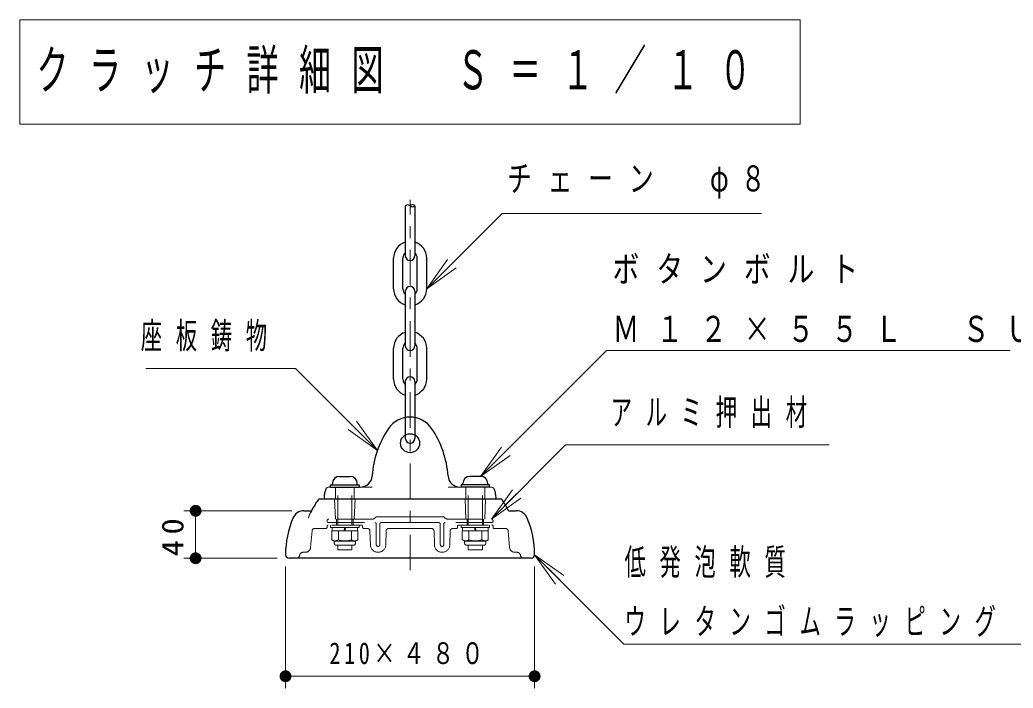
# Model space of a CAD drawing. Units: millimetres on the paper, with parts at other scales. Extents: x 197 to 617, y 140 to 437.
# Drawn here: x 329.7 to 413.5, y 301.7 to 358 of the extents above; entities that cross this region are included whole.
import ezdxf

# ---------------------------------------------------------------- set-up
doc = ezdxf.new("R2010")
doc.units = ezdxf.units.MM
for name, pattern in [('USER1', [4.5, 2.5, -2]), ('USER2', [6, 3, -1, 1, -1]), ('USER3', [8, 3, -1, 1, -1, 1, -1])]:
    doc.linetypes.add(name, pattern=pattern)
doc.layers.add('線', color=2, linetype='Continuous', lineweight=25)
doc.styles.add('ＭＳ ゴシック', font='')
doc.styles.get('ＭＳ ゴシック').set_extended_font_data('MS Gothic')

# ---------------------------------------------------------------- blocks, each defined once
blk = doc.blocks.new('filled_dot')
at = {"color": 0, "linetype": 'Continuous', "lineweight": -2, "const_width": 1.25}
blk.add_lwpolyline([(-0.625, 0, 1), (0.625, 0, 1)], format="xyb", close=True, dxfattribs=at)

msp = doc.modelspace()

# ---------------------------------------------------------------- linework, layer by layer
at = {"layer": '線', "color": 7, "lineweight": 13}
for p, q in [((329.734, 357.993), (329.734, 349.193)), ((395.534, 357.993), (329.734, 357.993)), ((395.534, 349.193), (395.534, 357.993)), ((329.734, 349.193), (395.534, 349.193)), ((364.034, 335.312), (365.802, 337.786)), ((364.034, 335.312), (366.155, 337.433)), ((366.509, 337.079), (364.034, 335.312)), ((358.11, 324.178), (359.878, 321.703)), ((359.878, 321.703), (357.403, 323.471)), ((359.878, 321.703), (357.757, 323.824)), ((368.584, 319.511), (370.352, 321.986)), ((368.584, 319.511), (370.705, 321.633)), ((371.059, 321.279), (368.584, 319.511)), ((369.491, 315.911), (371.259, 318.386)), ((369.491, 315.911), (371.612, 318.033)), ((371.966, 317.679), (369.491, 315.911)), ((352.676, 316.611), (343.553, 316.611)), ((344.553, 312.611), (344.553, 316.611)), ((351.434, 312.611), (343.553, 312.611)), ((374.902, 310.437), (373.134, 312.911)), ((373.134, 312.911), (375.609, 311.144)), ((373.134, 312.911), (375.255, 310.79)), ((352.134, 311.911), (352.134, 301.663)), ((373.134, 311.911), (373.134, 301.663)), ((373.134, 302.663), (352.134, 302.663))]:
    msp.add_line(p, q, dxfattribs=at)
at = {"layer": '線', "linetype": 'USER2', "lineweight": 13}
msp.add_line((362.634, 311.598), (362.634, 342.812), dxfattribs=at)
at = {"layer": '線', "color": 7}
for p, q in [((362.234, 342.312), (362.234, 338.112)), ((363.034, 342.312), (363.034, 338.112)), ((361.234, 335.312), (361.234, 337.912)), ((362.034, 335.312), (362.034, 337.912)), ((363.234, 335.312), (363.234, 337.912)), ((364.034, 335.312), (364.034, 337.912)), ((362.234, 335.112), (362.234, 330.512)), ((363.034, 335.112), (363.034, 330.512)), ((361.234, 327.712), (361.234, 330.312)), ((362.034, 327.712), (362.034, 330.312)), ((363.234, 327.712), (363.234, 330.312)), ((364.034, 327.712), (364.034, 330.312)), ((362.234, 327.511), (362.234, 322.711)), ((363.034, 327.511), (363.034, 322.711)), ((356.684, 319.511), (357.584, 319.511)), ((368.584, 319.511), (367.684, 319.511)), ((355.934, 318.611), (355.934, 318.811)), ((355.934, 318.811), (358.334, 318.811)), ((355.934, 318.611), (358.334, 318.611)), ((356.084, 318.811), (356.084, 318.911)), ((356.084, 318.811), (358.184, 318.811)), ((358.184, 318.811), (358.184, 318.911)), ((358.334, 318.811), (358.334, 318.611)), ((366.934, 318.811), (366.934, 318.611)), ((369.334, 318.811), (366.934, 318.811)), ((369.334, 318.611), (366.934, 318.611)), ((367.084, 318.811), (367.084, 318.911)), ((369.184, 318.811), (367.084, 318.811)), ((369.184, 318.811), (369.184, 318.911)), ((369.334, 318.611), (369.334, 318.811))]:
    msp.add_line(p, q, dxfattribs=at)
at = {"layer": '線', "color": 70, "lineweight": 13}
for p, q in [((355.812, 318.611), (359.436, 318.611)), ((369.456, 318.611), (365.832, 318.611))]:
    msp.add_line(p, q, dxfattribs=at)
at = {"layer": '線', "color": 131, "linetype": 'USER1', "lineweight": 13}
for p, q in [((356.334, 317.611), (356.334, 318.611)), ((357.934, 317.611), (357.934, 318.611)), ((367.334, 317.611), (367.334, 318.611)), ((368.934, 317.611), (368.934, 318.611)), ((356.334, 315.911), (356.275, 317.611)), ((357.934, 315.911), (357.993, 317.611)), ((367.334, 315.911), (367.275, 317.611)), ((368.934, 315.911), (368.993, 317.611)), ((356.434, 315.411), (356.434, 315.911)), ((357.834, 315.411), (357.834, 315.911)), ((367.434, 315.411), (367.434, 315.911)), ((368.834, 315.411), (368.834, 315.911)), ((354.368, 314.929), (354.245, 313.522)), ((355.534, 315.111), (354.567, 315.111)), ((355.634, 315.311), (355.634, 315.211)), ((358.534, 315.411), (355.734, 315.411)), ((358.634, 315.311), (358.634, 315.211)), ((359.054, 315.111), (358.734, 315.111)), ((359.284, 313.744), (359.254, 314.917)), ((360.584, 313.744), (360.614, 314.917)), ((360.814, 315.111), (362.634, 315.111)), ((364.454, 315.111), (362.634, 315.111)), ((364.684, 313.744), (364.654, 314.917)), ((365.984, 313.744), (366.014, 314.917)), ((366.214, 315.111), (366.534, 315.111)), ((366.634, 315.311), (366.634, 315.211)), ((366.734, 315.411), (369.534, 315.411)), ((369.634, 315.311), (369.634, 315.211)), ((369.734, 315.111), (370.701, 315.111)), ((370.9, 314.929), (371.023, 313.522)), ((353.797, 313.111), (353.626, 313.111)), ((371.471, 313.111), (371.642, 313.111))]:
    msp.add_line(p, q, dxfattribs=at)
at = {"layer": '線', "color": 7, "linetype": 'USER1', "lineweight": 13}
for p, q in [((356.534, 315.411), (356.534, 318.811)), ((357.734, 315.411), (357.734, 318.811)), ((367.534, 315.411), (367.534, 318.811)), ((368.734, 315.411), (368.734, 318.811)), ((355.934, 315.211), (355.934, 315.411)), ((355.934, 315.211), (358.334, 315.211)), ((358.231, 314.911), (356.037, 314.911)), ((356.037, 314.911), (356.037, 314.165)), ((356.059, 314.911), (356.059, 315.211)), ((356.586, 314.911), (356.586, 314.165)), ((357.054, 314.911), (357.134, 315.211)), ((357.134, 314.911), (357.214, 315.211)), ((357.683, 314.911), (357.683, 314.165)), ((358.209, 314.911), (358.209, 315.211)), ((358.231, 314.911), (358.231, 314.165)), ((358.334, 315.411), (358.334, 315.211)), ((366.934, 315.411), (366.934, 315.211)), ((369.334, 315.211), (366.934, 315.211)), ((367.037, 314.911), (367.037, 314.165)), ((367.037, 314.911), (369.231, 314.911)), ((367.059, 314.911), (367.059, 315.211)), ((367.586, 314.911), (367.586, 314.165)), ((368.134, 314.911), (368.054, 315.211)), ((368.214, 314.911), (368.134, 315.211)), ((368.683, 314.911), (368.683, 314.165)), ((369.209, 314.911), (369.209, 315.211)), ((369.231, 314.911), (369.231, 314.165)), ((369.334, 315.211), (369.334, 315.411)), ((356.037, 314.165), (356.234, 314.051)), ((358.034, 314.051), (356.234, 314.051)), ((356.234, 314.051), (356.234, 313.881)), ((358.231, 314.165), (358.034, 314.051)), ((358.034, 314.051), (358.034, 313.881)), ((367.037, 314.165), (367.234, 314.051)), ((367.234, 314.051), (367.234, 313.881)), ((367.234, 314.051), (369.034, 314.051)), ((369.231, 314.165), (369.034, 314.051)), ((369.034, 314.051), (369.034, 313.881)), ((357.864, 313.711), (356.404, 313.711)), ((356.534, 313.311), (356.534, 313.711)), ((356.534, 313.311), (357.734, 313.311)), ((357.734, 313.311), (357.734, 313.711)), ((367.404, 313.711), (368.864, 313.711)), ((367.534, 313.311), (367.534, 313.711)), ((368.734, 313.311), (367.534, 313.311)), ((368.734, 313.311), (368.734, 313.711))]:
    msp.add_line(p, q, dxfattribs=at)
at = {"layer": '線', "color": 131}
for p, q in [((355.037, 317.611), (370.231, 317.611)), ((353.676, 316.611), (354.315, 316.611)), ((370.953, 316.611), (371.592, 316.611)), ((372.834, 312.611), (352.434, 312.611))]:
    msp.add_line(p, q, dxfattribs=at)
at = {"layer": '線', "color": 4, "linetype": 'USER3', "lineweight": 13}
for p, q in [((359.46, 315.911), (355.784, 315.911)), ((359.672, 315.999), (359.755, 316.082)), ((362.634, 316.111), (359.825, 316.111)), ((362.634, 316.111), (365.443, 316.111)), ((365.596, 315.999), (365.513, 316.082)), ((365.808, 315.911), (369.484, 315.911)), ((355.784, 315.611), (359.684, 315.611)), ((359.784, 315.511), (359.784, 313.761)), ((360.084, 315.511), (360.084, 313.761)), ((362.634, 315.611), (360.184, 315.611)), ((362.634, 315.611), (365.084, 315.611)), ((365.184, 315.511), (365.184, 313.761)), ((365.484, 315.511), (365.484, 313.761)), ((369.484, 315.611), (365.584, 315.611))]:
    msp.add_line(p, q, dxfattribs=at)
at = {"layer": '線', "color": 7, "lineweight": 13}
for points in [[(364.034, 335.312), (370.403, 341.681), (392.268, 341.681)], [(368.584, 319.511), (379.198, 330.126), (413.234, 330.126)], [(359.878, 321.703), (352.976, 328.604), (340.346, 328.604)], [(369.491, 315.911), (375.74, 322.16), (397.965, 322.16)], [(373.134, 312.911), (380.667, 305.378), (414.126, 305.378)]]:
    msp.add_lwpolyline(points, dxfattribs=at)
at = {"layer": '線', "color": 70}
msp.add_circle((362.634, 322.311), 0.8, dxfattribs=at)
at = {"layer": '線'}
for centre, start, end in [((362.434, 342.102), 46.39718, 133.60282), ((362.834, 342.102), 46.39718, 133.60282), ((362.834, 342.522), 226.39718, 313.60282)]:
    msp.add_arc(centre, 0.29, start, end, dxfattribs=at)
at = {"layer": '線', "color": 7}
for centre, radius, start, end in [((362.634, 337.912), 1.4, 106.60155, 180), ((362.634, 337.912), 1.4, 0, 73.39845), ((362.634, 337.912), 0.6, 131.81032, 180), ((362.634, 337.912), 0.6, 0, 48.18968), ((362.634, 338.112), 0.4, 180, 0), ((362.634, 335.312), 1.4, 180, 253.39845), ((362.634, 335.312), 0.6, 180, 228.18968), ((362.634, 335.112), 0.4, 0, 180), ((362.634, 335.312), 1.4, 286.60155, 0), ((362.634, 335.312), 0.6, 311.81032, 0), ((362.634, 330.312), 1.4, 106.60155, 180), ((362.634, 330.312), 1.4, 0, 73.39845), ((362.634, 330.312), 0.6, 131.81032, 180), ((362.634, 330.512), 0.4, 180, 0), ((362.634, 330.312), 0.6, 0, 48.18968), ((362.634, 327.712), 1.4, 180, 253.39845), ((362.634, 327.712), 0.6, 180, 228.18968), ((362.634, 327.511), 0.4, 0, 180), ((362.634, 327.712), 1.4, 286.60155, 0), ((362.634, 327.712), 0.6, 311.81032, 0), ((362.634, 322.711), 0.4, 180, 0), ((356.684, 318.911), 0.6, 90, 180), ((357.584, 318.911), 0.6, 0, 90), ((367.684, 318.911), 0.6, 90, 180), ((368.584, 318.911), 0.6, 0, 90)]:
    msp.add_arc(centre, radius, start, end, dxfattribs=at)
at = {"layer": '線', "color": 70}
for centre, radius, start, end in [((362.634, 322.311), 2.2, 34.39424, 145.60576), ((367.42, 319.035), 8, 145.60576, 176.32847), ((357.848, 319.035), 8, 3.67153, 34.39424), ((358.438, 319.611), 1, 270, 356.32847), ((366.83, 319.611), 1, 183.67153, 270), ((357.058, 317.731), 1.674, 155.02728, 180), ((368.21, 317.731), 1.674, 0, 24.97272)]:
    msp.add_arc(centre, radius, start, end, dxfattribs=at)
at = {"layer": '線', "color": 70, "lineweight": 13}
for centre, radius, start, end in [((355.812, 318.311), 0.3, 90, 155.02728), ((369.456, 318.311), 0.3, 24.97272, 90), ((355.504, 317.731), 0.12, 180, 270), ((369.764, 317.731), 0.12, 270, 0)]:
    msp.add_arc(centre, radius, start, end, dxfattribs=at)
at = {"layer": '線', "color": 131}
for centre, radius, start, end in [((361.408, 312.911), 8, 144.76558, 153.53793), ((355.037, 317.411), 0.2, 90, 144.76558), ((370.231, 317.411), 0.2, 35.23442, 90), ((363.86, 312.911), 8, 27.54855, 35.23442), ((353.676, 315.611), 1, 90, 157.31191), ((371.592, 315.611), 1, 22.68809, 90), ((360.134, 312.911), 8, 157.31191, 180), ((365.134, 312.911), 8, 0, 22.68809), ((352.434, 312.911), 0.3, 180, 270), ((372.834, 312.911), 0.3, 270, 0)]:
    msp.add_arc(centre, radius, start, end, dxfattribs=at)
at = {"layer": '線', "color": 4, "linetype": 'USER3', "lineweight": 13}
for centre, radius, start, end in [((355.784, 315.761), 0.15, 92.62004, 270), ((359.46, 316.211), 0.3, 270, 315), ((359.825, 316.011), 0.1, 90, 135), ((365.443, 316.011), 0.1, 45, 90), ((365.808, 316.211), 0.3, 225, 270), ((369.484, 315.761), 0.15, 270, 87.37996), ((359.684, 315.511), 0.1, 0, 90), ((360.184, 315.511), 0.1, 90, 180), ((365.084, 315.511), 0.1, 0, 90), ((365.584, 315.511), 0.1, 90, 180), ((359.934, 313.761), 0.15, 180, 0), ((365.334, 313.761), 0.15, 180, 0)]:
    msp.add_arc(centre, radius, start, end, dxfattribs=at)
at = {"layer": '線', "color": 131, "linetype": 'USER1', "lineweight": 13}
for centre, radius, start, end in [((354.567, 314.911), 0.2, 90, 175), ((355.534, 315.211), 0.1, 270, 0), ((355.734, 315.311), 0.1, 90, 180), ((358.534, 315.311), 0.1, 0, 90), ((358.734, 315.211), 0.1, 180, 270), ((359.054, 314.911), 0.2, 1.5, 90), ((360.814, 314.911), 0.2, 90, 178.5), ((364.454, 314.911), 0.2, 1.5, 90), ((366.214, 314.911), 0.2, 90, 178.5), ((366.534, 315.211), 0.1, 270, 0), ((366.734, 315.311), 0.1, 90, 180), ((369.534, 315.311), 0.1, 0, 90), ((369.734, 315.211), 0.1, 180, 270), ((370.701, 314.911), 0.2, 5, 90), ((353.797, 313.561), 0.45, 270, 355), ((359.934, 313.761), 0.65, 181.5, 358.5), ((365.334, 313.761), 0.65, 181.5, 358.5), ((371.471, 313.561), 0.45, 185, 270), ((353.034, 312.911), 0.3, 270, 350.40593), ((353.626, 312.811), 0.3, 90, 170.40593), ((371.642, 312.811), 0.3, 9.59407, 90), ((372.234, 312.911), 0.3, 189.59407, 270)]:
    msp.add_arc(centre, radius, start, end, dxfattribs=at)
at = {"layer": '線', "color": 7, "linetype": 'USER1', "lineweight": 13}
for centre, radius, start, end in [((356.311, 314.566), 0.486, 235.61587, 304.38414), ((357.134, 315.896), 1.815, 252.41211, 287.58789), ((357.957, 314.566), 0.486, 235.61587, 304.38414), ((367.311, 314.566), 0.486, 235.61587, 304.38414), ((368.134, 315.896), 1.815, 252.41211, 287.58789), ((368.957, 314.566), 0.486, 235.61587, 304.38414), ((356.404, 313.881), 0.17, 180, 270), ((357.864, 313.881), 0.17, 270, 0), ((367.404, 313.881), 0.17, 180, 270), ((368.864, 313.881), 0.17, 270, 0)]:
    msp.add_arc(centre, radius, start, end, dxfattribs=at)
at = {"layer": '線', "color": 131, "lineweight": 13}
msp.add_open_spline([(354.246, 316.476), (354.243, 316.47), (354.24, 316.464), (354.237, 316.458), (354.234, 316.452), (354.231, 316.445), (354.228, 316.439), (354.225, 316.433), (354.222, 316.427), (354.219, 316.421), (354.216, 316.414), (354.213, 316.408), (354.21, 316.402), (354.207, 316.396), (354.205, 316.389), (354.202, 316.383), (354.199, 316.377), (354.196, 316.371), (354.193, 316.364), (354.191, 316.358), (354.188, 316.352), (354.185, 316.346), (354.182, 316.339), (354.179, 316.333), (354.177, 316.327), (354.174, 316.32), (354.171, 316.314), (354.169, 316.308), (354.166, 316.301), (354.163, 316.295), (354.161, 316.289), (354.158, 316.282), (354.156, 316.276), (354.153, 316.27), (354.15, 316.263), (354.148, 316.257), (354.145, 316.25), (354.143, 316.244), (354.14, 316.238), (354.138, 316.231), (354.135, 316.225), (354.133, 316.218), (354.13, 316.212), (354.128, 316.206), (354.125, 316.199), (354.123, 316.193), (354.121, 316.186), (354.118, 316.18), (354.116, 316.173), (354.114, 316.167), (354.111, 316.16), (354.109, 316.154), (354.107, 316.147), (354.104, 316.141), (354.102, 316.135), (354.1, 316.128), (354.098, 316.122), (354.095, 316.115), (354.093, 316.109), (354.091, 316.102), (354.089, 316.096), (354.086, 316.089), (354.084, 316.082), (354.082, 316.076), (354.08, 316.069), (354.078, 316.063), (354.076, 316.056), (354.074, 316.05), (354.072, 316.043), (354.07, 316.037), (354.068, 316.03), (354.066, 316.024), (354.064, 316.017), (354.062, 316.01), (354.06, 316.004), (354.058, 315.997)], degree=3, knots=[0, 0, 0, 0, 1, 1, 1, 2, 2, 2, 3, 3, 3, 4, 4, 4, 5, 5, 5, 6, 6, 6, 7, 7, 7, 8, 8, 8, 9, 9, 9, 10, 10, 10, 11, 11, 11, 12, 12, 12, 13, 13, 13, 14, 14, 14, 15, 15, 15, 16, 16, 16, 17, 17, 17, 18, 18, 18, 19, 19, 19, 20, 20, 20, 21, 21, 21, 22, 22, 22, 23, 23, 23, 24, 24, 24, 25, 25, 25, 25], dxfattribs=at)

# ---------------------------------------------------------------- block references
at = {"layer": '線', "color": 7, "lineweight": 13, "xscale": 0.4, "yscale": 0.4}
for p, rotation in [((344.553, 316.611), 270), ((344.553, 312.611), 90), ((373.134, 302.663), 180)]:
    msp.add_blockref('filled_dot', p, dxfattribs=dict(at, rotation=rotation))
msp.add_blockref('filled_dot', (352.134, 302.663), dxfattribs=at)

# ---------------------------------------------------------------- texts
at = {"layer": '線', "color": 7, "style": 'ＭＳ ゴシック'}
for s, insert, char_height, attachment_point in [('\\T1.64;\\W0.6;クラッチ詳細図\u3000Ｓ＝１／１０', (331.134, 353.593), 3.299, 4), ('\\T1.63;\\W0.7;チェーン\u3000φ８', (370.804, 344.331), 2.199, 4), ('\\T1.64;\\W0.75;ボタンボルト', (379.709, 336.926), 2.199, 4), ('\\T1.64;\\W0.6;座板鋳物', (339.929, 331.254), 2.199, 4), ('\\T1.64;\\W0.75;Ｍ１２×５５Ｌ\u3000ＳＵＳ', (379.709, 331.926), 2.199, 4), ('\\T1.64;\\W0.6;アルミ押出材', (379.548, 324.81), 2.199, 4), ('\\T1.64;\\W0.6;低発泡軟質', (380.709, 312.178), 2.199, 4), ('\\T1.64;\\W0.6;ウレタンゴムラッピング', (380.709, 307.178), 2.199, 4), ('\\T1.32;\\W0.75;210×４８０', (362.634, 303.663), 1.833, 8)]:
    msp.add_mtext(s, dxfattribs=dict(at, insert=insert, char_height=char_height, attachment_point=attachment_point))
at = {"layer": '線', "color": 7, "insert": (343.553, 314.611), "char_height": 1.833, "attachment_point": 8, "rotation": 90, "style": 'ＭＳ ゴシック'}
msp.add_mtext('\\T1.34;\\W1.1;40', dxfattribs=at)

doc.saveas('drawing.dxf')
